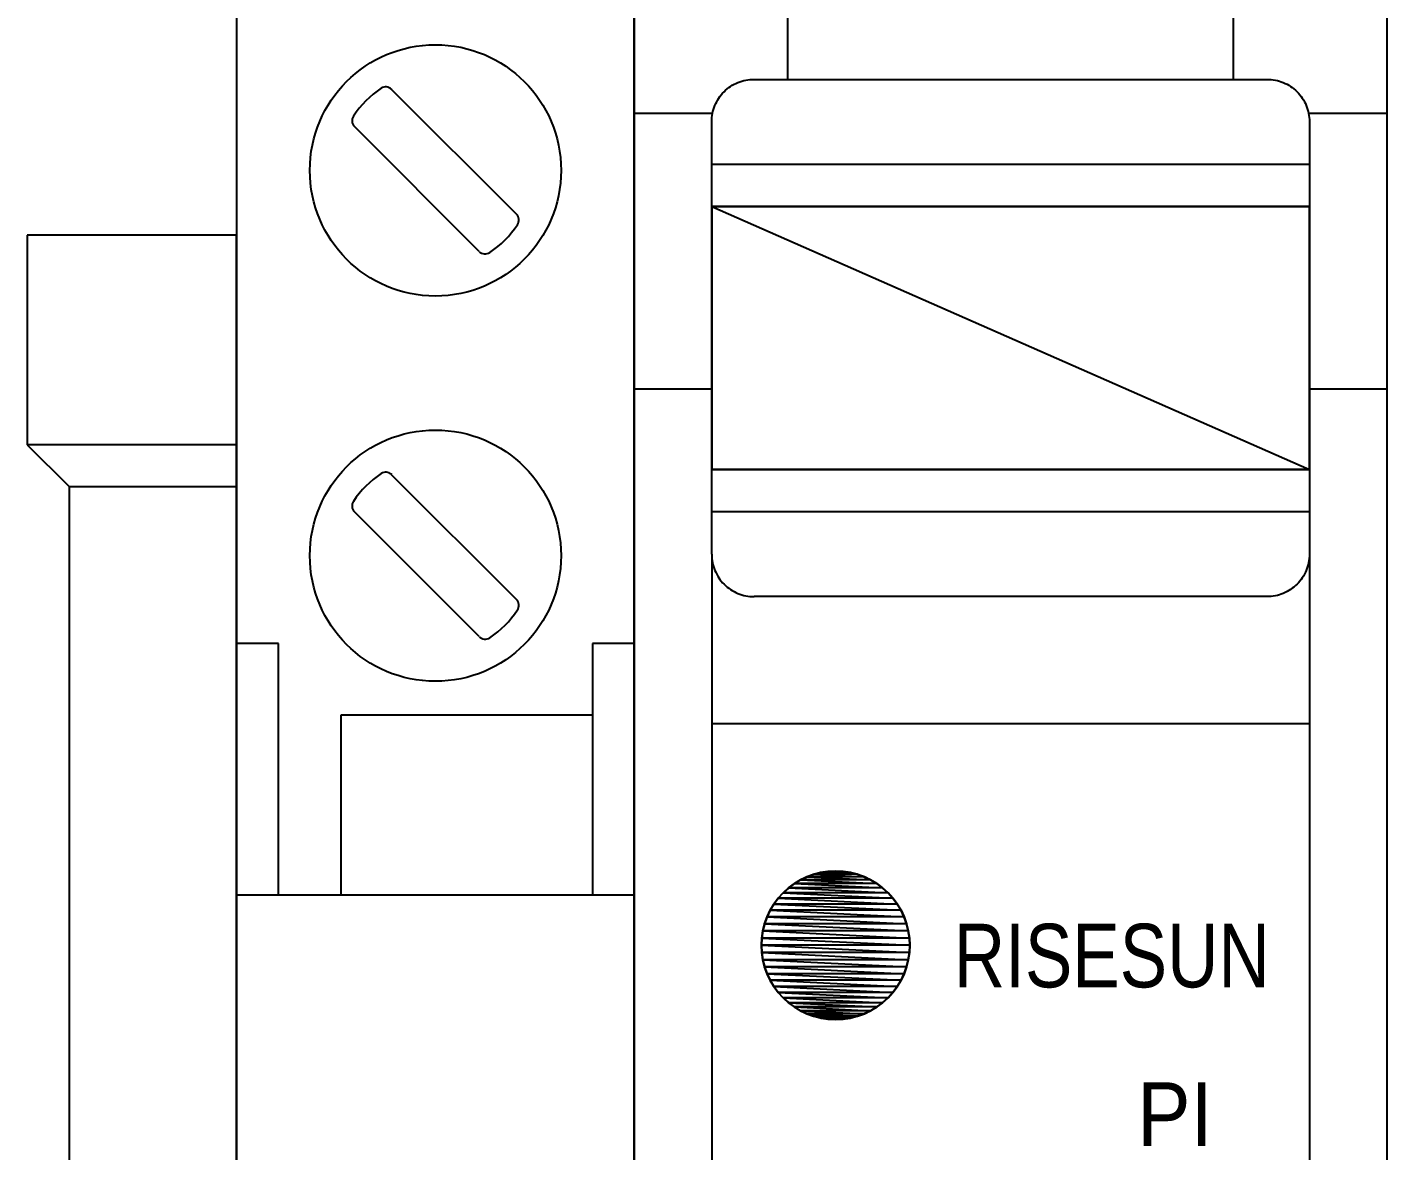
# Model space of a CAD drawing. Header units: millimetres. Extents: x 28713 to 59118, y -54378 to -19615.
# Drawn here: x 38093.16 to 38125.63, y -25272.27 to -25245.44 of the extents above; entities that cross this region are included whole.
import ezdxf

# ---------------------------------------------------------------- set-up
doc = ezdxf.new("R2010")
doc.units = ezdxf.units.MM
doc.header["$LTSCALE"] = 3
doc.linetypes.add('NEW_LINE159', pattern=[0.7, 0.5, -0.2])
doc.layers.add('1', color=3, linetype='Continuous')
doc.layers.add('DUT', color=7, linetype='Continuous')
doc.styles.add('Arial', font='arial.ttf')

msp = doc.modelspace()

# ---------------------------------------------------------------- linework, layer by layer
for p, q in [((38107.663, -25309.862), (38107.663, -25230.381)), ((38125.635, -25230.381), (38125.635, -25309.862)), ((38111.333, -25246.682), (38111.333, -25243.442)), ((38121.964, -25243.442), (38121.964, -25246.682)), ((38109.772, -25247.015), (38109.807, -25246.978)), ((38109.807, -25246.978), (38109.843, -25246.944)), ((38109.807, -25246.978), (38109.807, -25246.978)), ((38109.843, -25246.944), (38109.881, -25246.911)), ((38109.881, -25246.911), (38109.92, -25246.88)), ((38109.92, -25246.88), (38109.961, -25246.852)), ((38109.961, -25246.852), (38110.003, -25246.825)), ((38110.003, -25246.825), (38110.046, -25246.801)), ((38110.046, -25246.801), (38110.09, -25246.779)), ((38110.09, -25246.779), (38110.135, -25246.759)), ((38110.135, -25246.759), (38110.181, -25246.741)), ((38110.181, -25246.741), (38110.228, -25246.726)), ((38110.228, -25246.726), (38110.276, -25246.712)), ((38110.276, -25246.712), (38110.324, -25246.701)), ((38110.324, -25246.701), (38110.373, -25246.693)), ((38110.373, -25246.693), (38110.423, -25246.687)), ((38110.423, -25246.687), (38110.473, -25246.683)), ((38110.473, -25246.683), (38110.523, -25246.682)), ((38110.523, -25246.682), (38111.333, -25246.682)), ((38111.333, -25246.682), (38121.964, -25246.682)), ((38121.964, -25246.682), (38122.774, -25246.682)), ((38122.774, -25246.682), (38122.774, -25246.682)), ((38122.774, -25246.682), (38122.824, -25246.683)), ((38122.824, -25246.683), (38122.874, -25246.687)), ((38122.874, -25246.687), (38122.924, -25246.693)), ((38122.924, -25246.693), (38122.973, -25246.701)), ((38122.973, -25246.701), (38123.021, -25246.712)), ((38123.021, -25246.712), (38123.068, -25246.726)), ((38123.068, -25246.726), (38123.115, -25246.741)), ((38123.115, -25246.741), (38123.162, -25246.759)), ((38123.162, -25246.759), (38123.207, -25246.779)), ((38123.207, -25246.779), (38123.251, -25246.801)), ((38123.251, -25246.801), (38123.294, -25246.825)), ((38123.294, -25246.825), (38123.336, -25246.852)), ((38123.336, -25246.852), (38123.376, -25246.88)), ((38123.376, -25246.88), (38123.416, -25246.911)), ((38123.416, -25246.911), (38123.454, -25246.944)), ((38123.454, -25246.944), (38123.49, -25246.978)), ((38123.49, -25246.978), (38123.49, -25246.978)), ((38123.49, -25246.978), (38123.525, -25247.015)), ((38109.57, -25247.353), (38109.587, -25247.307)), ((38109.587, -25247.307), (38109.607, -25247.262)), ((38109.607, -25247.262), (38109.63, -25247.217)), ((38109.63, -25247.217), (38109.654, -25247.174)), ((38109.654, -25247.174), (38109.68, -25247.133)), ((38109.68, -25247.133), (38109.709, -25247.092)), ((38109.709, -25247.092), (38109.74, -25247.053)), ((38109.74, -25247.053), (38109.772, -25247.015)), ((38123.525, -25247.015), (38123.557, -25247.053)), ((38123.557, -25247.053), (38123.588, -25247.092)), ((38123.588, -25247.092), (38123.616, -25247.133)), ((38123.616, -25247.133), (38123.643, -25247.174)), ((38123.643, -25247.174), (38123.667, -25247.217)), ((38123.667, -25247.217), (38123.689, -25247.262)), ((38123.689, -25247.262), (38123.71, -25247.307)), ((38123.71, -25247.307), (38123.727, -25247.353)), ((38107.663, -25247.492), (38109.531, -25247.492)), ((38109.512, -25247.644), (38109.515, -25247.594)), ((38109.515, -25247.594), (38109.521, -25247.545)), ((38109.521, -25247.545), (38109.53, -25247.496)), ((38109.53, -25247.496), (38109.541, -25247.447)), ((38109.541, -25247.447), (38109.554, -25247.4)), ((38109.554, -25247.4), (38109.57, -25247.353)), ((38123.727, -25247.353), (38123.743, -25247.4)), ((38123.743, -25247.4), (38123.756, -25247.447)), ((38123.756, -25247.447), (38123.767, -25247.496)), ((38123.766, -25247.492), (38125.635, -25247.492)), ((38123.767, -25247.496), (38123.775, -25247.545)), ((38123.775, -25247.545), (38123.782, -25247.594)), ((38123.782, -25247.594), (38123.785, -25247.644)), ((38109.51, -25247.694), (38109.512, -25247.644)), ((38109.51, -25249.719), (38109.51, -25247.694)), ((38109.51, -25247.694), (38109.51, -25247.694)), ((38123.785, -25247.644), (38123.787, -25247.694)), ((38123.787, -25247.694), (38123.787, -25249.719)), ((38109.51, -25248.707), (38123.787, -25248.707)), ((38109.51, -25249.719), (38123.787, -25249.719)), ((38109.51, -25255.997), (38109.51, -25249.719)), ((38123.787, -25249.719), (38123.787, -25255.997)), ((38107.663, -25254.073), (38109.531, -25254.073)), ((38123.766, -25254.073), (38125.635, -25254.073)), ((38109.51, -25258.022), (38109.51, -25255.997)), ((38123.787, -25255.997), (38109.51, -25255.997)), ((38123.787, -25255.997), (38123.787, -25258.022)), ((38123.787, -25257.009), (38109.51, -25257.009)), ((38109.51, -25258.022), (38109.51, -25258.022)), ((38109.51, -25258.022), (38109.512, -25258.072)), ((38109.51, -25258.022), (38109.51, -25289.41)), ((38123.787, -25258.022), (38123.785, -25258.072)), ((38123.787, -25258.022), (38123.787, -25258.022)), ((38123.787, -25258.022), (38123.787, -25289.41)), ((38109.512, -25258.072), (38109.515, -25258.122)), ((38109.515, -25258.122), (38109.521, -25258.171)), ((38109.521, -25258.171), (38109.53, -25258.22)), ((38109.53, -25258.22), (38109.541, -25258.268)), ((38109.541, -25258.268), (38109.554, -25258.316)), ((38109.554, -25258.316), (38109.57, -25258.363)), ((38123.743, -25258.316), (38123.727, -25258.363)), ((38123.756, -25258.268), (38123.743, -25258.316)), ((38123.767, -25258.22), (38123.756, -25258.268)), ((38123.775, -25258.171), (38123.767, -25258.22)), ((38123.782, -25258.122), (38123.775, -25258.171)), ((38123.785, -25258.072), (38123.782, -25258.122)), ((38109.57, -25258.363), (38109.587, -25258.409)), ((38109.587, -25258.409), (38109.607, -25258.454)), ((38109.607, -25258.454), (38109.63, -25258.499)), ((38109.63, -25258.499), (38109.654, -25258.542)), ((38109.654, -25258.542), (38109.68, -25258.584)), ((38109.68, -25258.584), (38109.709, -25258.624)), ((38109.709, -25258.624), (38109.74, -25258.664)), ((38109.74, -25258.664), (38109.772, -25258.701)), ((38123.557, -25258.664), (38123.525, -25258.701)), ((38123.588, -25258.624), (38123.557, -25258.664)), ((38123.616, -25258.584), (38123.588, -25258.624)), ((38123.643, -25258.542), (38123.616, -25258.584)), ((38123.667, -25258.499), (38123.643, -25258.542)), ((38123.689, -25258.454), (38123.667, -25258.499)), ((38123.71, -25258.409), (38123.689, -25258.454)), ((38123.727, -25258.363), (38123.71, -25258.409)), ((38109.772, -25258.701), (38109.807, -25258.738)), ((38109.807, -25258.738), (38109.807, -25258.738)), ((38109.807, -25258.738), (38109.843, -25258.772)), ((38109.843, -25258.772), (38109.881, -25258.805)), ((38109.881, -25258.805), (38109.92, -25258.836)), ((38109.92, -25258.836), (38109.961, -25258.864)), ((38109.961, -25258.864), (38110.003, -25258.891)), ((38110.003, -25258.891), (38110.046, -25258.915)), ((38110.046, -25258.915), (38110.09, -25258.937)), ((38110.09, -25258.937), (38110.135, -25258.957)), ((38110.135, -25258.957), (38110.181, -25258.975)), ((38110.181, -25258.975), (38110.228, -25258.991)), ((38110.228, -25258.991), (38110.276, -25259.004)), ((38110.276, -25259.004), (38110.324, -25259.015)), ((38123.021, -25259.004), (38122.973, -25259.015)), ((38123.068, -25258.991), (38123.021, -25259.004)), ((38123.115, -25258.975), (38123.068, -25258.991)), ((38123.162, -25258.957), (38123.115, -25258.975)), ((38123.207, -25258.937), (38123.162, -25258.957)), ((38123.251, -25258.915), (38123.207, -25258.937)), ((38123.294, -25258.891), (38123.251, -25258.915)), ((38123.336, -25258.864), (38123.294, -25258.891)), ((38123.376, -25258.836), (38123.336, -25258.864)), ((38123.416, -25258.805), (38123.376, -25258.836)), ((38123.454, -25258.772), (38123.416, -25258.805)), ((38123.49, -25258.738), (38123.454, -25258.772)), ((38123.525, -25258.701), (38123.49, -25258.738)), ((38123.49, -25258.738), (38123.49, -25258.738)), ((38110.324, -25259.015), (38110.373, -25259.023)), ((38110.373, -25259.023), (38110.423, -25259.029)), ((38110.423, -25259.029), (38110.473, -25259.033)), ((38110.473, -25259.033), (38110.523, -25259.034)), ((38122.774, -25259.034), (38110.523, -25259.034)), ((38122.824, -25259.033), (38122.774, -25259.034)), ((38122.874, -25259.029), (38122.824, -25259.033)), ((38122.924, -25259.023), (38122.874, -25259.029)), ((38122.973, -25259.015), (38122.924, -25259.023)), ((38123.787, -25262.072), (38109.51, -25262.072))]:
    msp.add_line(p, q)
at = {"color": 144}
for p, q in [((38109.51, -25249.719), (38123.787, -25249.719)), ((38109.51, -25249.719), (38109.51, -25249.719)), ((38109.51, -25249.719), (38123.787, -25255.997)), ((38109.51, -25255.997), (38109.51, -25249.719)), ((38109.51, -25249.719), (38123.787, -25255.997)), ((38123.787, -25249.719), (38109.51, -25249.719)), ((38109.51, -25249.719), (38123.787, -25249.719)), ((38109.51, -25249.719), (38109.51, -25255.997)), ((38123.787, -25255.997), (38123.787, -25249.719)), ((38123.787, -25249.719), (38123.787, -25255.997)), ((38123.787, -25255.997), (38109.51, -25255.997)), ((38109.51, -25255.997), (38123.787, -25255.997)), ((38109.51, -25255.997), (38109.51, -25255.997)), ((38109.51, -25255.997), (38123.787, -25255.997))]:
    msp.add_line(p, q, dxfattribs=at)
at = {"color": 251, "linetype": 'NEW_LINE159'}
for p, q in [((38111.624, -25265.802), (38111.478, -25265.891)), ((38111.779, -25265.727), (38111.624, -25265.802)), ((38111.942, -25265.668), (38111.779, -25265.727)), ((38112.112, -25265.624), (38111.942, -25265.668)), ((38112.288, -25265.597), (38112.112, -25265.624)), ((38112.469, -25265.588), (38112.288, -25265.597)), ((38112.65, -25265.597), (38112.469, -25265.588)), ((38112.469, -25265.588), (38112.469, -25265.588)), ((38112.826, -25265.624), (38112.65, -25265.597)), ((38112.996, -25265.668), (38112.826, -25265.624)), ((38113.159, -25265.727), (38112.996, -25265.668)), ((38113.314, -25265.802), (38113.159, -25265.727)), ((38113.46, -25265.891), (38113.314, -25265.802)), ((38111.216, -25266.107), (38111.102, -25266.233)), ((38111.342, -25265.993), (38111.216, -25266.107)), ((38111.478, -25265.891), (38111.342, -25265.993)), ((38113.596, -25265.993), (38113.46, -25265.891)), ((38113.722, -25266.107), (38113.596, -25265.993)), ((38113.836, -25266.233), (38113.722, -25266.107)), ((38111, -25266.369), (38110.911, -25266.515)), ((38111.102, -25266.233), (38111, -25266.369)), ((38113.938, -25266.369), (38113.836, -25266.233)), ((38114.027, -25266.515), (38113.938, -25266.369)), ((38110.837, -25266.67), (38110.777, -25266.833)), ((38110.911, -25266.515), (38110.837, -25266.67)), ((38114.102, -25266.67), (38114.027, -25266.515)), ((38114.161, -25266.833), (38114.102, -25266.67)), ((38110.733, -25267.003), (38110.706, -25267.179)), ((38110.777, -25266.833), (38110.733, -25267.003)), ((38114.205, -25267.003), (38114.161, -25266.833)), ((38114.232, -25267.179), (38114.205, -25267.003)), ((38110.706, -25267.179), (38110.697, -25267.36)), ((38110.697, -25267.36), (38110.697, -25267.36)), ((38110.697, -25267.36), (38110.706, -25267.541)), ((38114.241, -25267.36), (38114.232, -25267.179)), ((38114.232, -25267.541), (38114.241, -25267.36)), ((38114.241, -25267.36), (38114.241, -25267.36)), ((38110.706, -25267.541), (38110.733, -25267.717)), ((38110.733, -25267.717), (38110.777, -25267.887)), ((38114.161, -25267.887), (38114.205, -25267.717)), ((38114.205, -25267.717), (38114.232, -25267.541)), ((38110.777, -25267.887), (38110.836, -25268.05)), ((38110.836, -25268.05), (38110.911, -25268.205)), ((38114.027, -25268.205), (38114.102, -25268.05)), ((38114.102, -25268.05), (38114.161, -25267.887)), ((38110.911, -25268.205), (38111, -25268.351)), ((38111, -25268.351), (38111.102, -25268.487)), ((38113.836, -25268.487), (38113.938, -25268.351)), ((38113.938, -25268.351), (38114.027, -25268.205)), ((38111.102, -25268.487), (38111.216, -25268.613)), ((38111.216, -25268.613), (38111.342, -25268.727)), ((38111.342, -25268.727), (38111.478, -25268.829)), ((38113.46, -25268.829), (38113.596, -25268.727)), ((38113.596, -25268.727), (38113.722, -25268.613)), ((38113.722, -25268.613), (38113.836, -25268.487)), ((38111.478, -25268.829), (38111.624, -25268.918)), ((38111.624, -25268.918), (38111.779, -25268.993)), ((38111.779, -25268.993), (38111.942, -25269.052)), ((38111.942, -25269.052), (38112.112, -25269.096)), ((38112.826, -25269.096), (38112.996, -25269.052)), ((38112.996, -25269.052), (38113.159, -25268.993)), ((38113.159, -25268.993), (38113.314, -25268.918)), ((38113.314, -25268.918), (38113.46, -25268.829)), ((38112.112, -25269.096), (38112.288, -25269.123)), ((38112.288, -25269.123), (38112.469, -25269.132)), ((38112.469, -25269.132), (38112.65, -25269.123)), ((38112.469, -25269.132), (38112.469, -25269.132)), ((38112.65, -25269.123), (38112.826, -25269.096))]:
    msp.add_line(p, q, dxfattribs=at)
at = {"color": 251}
for p, q in [((38111.485, -25265.887), (38111.634, -25265.798)), ((38111.634, -25265.798), (38111.485, -25265.887)), ((38111.634, -25265.798), (38111.791, -25265.723)), ((38111.791, -25265.723), (38111.634, -25265.798)), ((38113.305, -25265.798), (38111.634, -25265.798)), ((38111.634, -25265.798), (38113.454, -25265.887)), ((38111.634, -25265.798), (38113.454, -25265.887)), ((38113.305, -25265.798), (38111.634, -25265.798)), ((38111.791, -25265.723), (38111.955, -25265.665)), ((38111.955, -25265.665), (38111.791, -25265.723)), ((38113.147, -25265.723), (38111.791, -25265.723)), ((38111.791, -25265.723), (38113.305, -25265.798)), ((38111.791, -25265.723), (38113.305, -25265.798)), ((38113.147, -25265.723), (38111.791, -25265.723)), ((38111.955, -25265.665), (38112.124, -25265.622)), ((38112.124, -25265.622), (38111.955, -25265.665)), ((38112.984, -25265.665), (38111.955, -25265.665)), ((38111.955, -25265.665), (38113.147, -25265.723)), ((38111.955, -25265.665), (38113.147, -25265.723)), ((38112.984, -25265.665), (38111.955, -25265.665)), ((38112.124, -25265.622), (38112.296, -25265.597)), ((38112.296, -25265.597), (38112.124, -25265.622)), ((38112.815, -25265.622), (38112.124, -25265.622)), ((38112.124, -25265.622), (38112.984, -25265.665)), ((38112.124, -25265.622), (38112.984, -25265.665)), ((38112.815, -25265.622), (38112.124, -25265.622)), ((38112.296, -25265.597), (38112.469, -25265.588)), ((38112.469, -25265.588), (38112.296, -25265.597)), ((38112.643, -25265.597), (38112.296, -25265.597)), ((38112.296, -25265.597), (38112.815, -25265.622)), ((38112.296, -25265.597), (38112.815, -25265.622)), ((38112.643, -25265.597), (38112.296, -25265.597)), ((38112.469, -25265.588), (38112.643, -25265.597)), ((38112.643, -25265.597), (38112.469, -25265.588)), ((38112.815, -25265.622), (38112.643, -25265.597)), ((38112.643, -25265.597), (38112.815, -25265.622)), ((38112.984, -25265.665), (38112.815, -25265.622)), ((38112.815, -25265.622), (38112.984, -25265.665)), ((38113.147, -25265.723), (38112.984, -25265.665)), ((38112.984, -25265.665), (38113.147, -25265.723)), ((38113.305, -25265.798), (38113.147, -25265.723)), ((38113.147, -25265.723), (38113.305, -25265.798)), ((38113.454, -25265.887), (38113.305, -25265.798)), ((38113.305, -25265.798), (38113.454, -25265.887)), ((38111.1, -25266.236), (38111.216, -25266.107)), ((38111.216, -25266.107), (38111.1, -25266.236)), ((38111.216, -25266.107), (38111.345, -25265.991)), ((38111.345, -25265.991), (38111.216, -25266.107)), ((38113.722, -25266.107), (38111.216, -25266.107)), ((38111.216, -25266.107), (38113.839, -25266.236)), ((38111.216, -25266.107), (38113.839, -25266.236)), ((38113.722, -25266.107), (38111.216, -25266.107)), ((38111.345, -25265.991), (38111.485, -25265.887)), ((38111.485, -25265.887), (38111.345, -25265.991)), ((38113.593, -25265.991), (38111.345, -25265.991)), ((38111.345, -25265.991), (38113.722, -25266.107)), ((38111.345, -25265.991), (38113.722, -25266.107)), ((38113.593, -25265.991), (38111.345, -25265.991)), ((38113.454, -25265.887), (38111.485, -25265.887)), ((38111.485, -25265.887), (38113.593, -25265.991)), ((38111.485, -25265.887), (38113.593, -25265.991)), ((38113.454, -25265.887), (38111.485, -25265.887)), ((38113.593, -25265.991), (38113.454, -25265.887)), ((38113.454, -25265.887), (38113.593, -25265.991)), ((38113.722, -25266.107), (38113.593, -25265.991)), ((38113.593, -25265.991), (38113.722, -25266.107)), ((38113.839, -25266.236), (38113.722, -25266.107)), ((38113.722, -25266.107), (38113.839, -25266.236)), ((38110.907, -25266.525), (38110.996, -25266.376)), ((38110.996, -25266.376), (38110.907, -25266.525)), ((38110.996, -25266.376), (38111.1, -25266.236)), ((38111.1, -25266.236), (38110.996, -25266.376)), ((38113.943, -25266.376), (38110.996, -25266.376)), ((38110.996, -25266.376), (38114.032, -25266.525)), ((38110.996, -25266.376), (38114.032, -25266.525)), ((38113.943, -25266.376), (38110.996, -25266.376)), ((38113.839, -25266.236), (38111.1, -25266.236)), ((38111.1, -25266.236), (38113.943, -25266.376)), ((38111.1, -25266.236), (38113.943, -25266.376)), ((38113.839, -25266.236), (38111.1, -25266.236)), ((38113.943, -25266.376), (38113.839, -25266.236)), ((38113.839, -25266.236), (38113.943, -25266.376)), ((38114.032, -25266.525), (38113.943, -25266.376)), ((38113.943, -25266.376), (38114.032, -25266.525)), ((38110.774, -25266.846), (38110.832, -25266.682)), ((38110.832, -25266.682), (38110.774, -25266.846)), ((38110.832, -25266.682), (38110.907, -25266.525)), ((38110.907, -25266.525), (38110.832, -25266.682)), ((38114.106, -25266.682), (38110.832, -25266.682)), ((38110.832, -25266.682), (38114.165, -25266.846)), ((38110.832, -25266.682), (38114.165, -25266.846)), ((38114.106, -25266.682), (38110.832, -25266.682)), ((38114.032, -25266.525), (38110.907, -25266.525)), ((38110.907, -25266.525), (38114.106, -25266.682)), ((38110.907, -25266.525), (38114.106, -25266.682)), ((38114.032, -25266.525), (38110.907, -25266.525)), ((38114.106, -25266.682), (38114.032, -25266.525)), ((38114.032, -25266.525), (38114.106, -25266.682)), ((38114.165, -25266.846), (38114.106, -25266.682)), ((38114.106, -25266.682), (38114.165, -25266.846)), ((38110.706, -25267.187), (38110.731, -25267.015)), ((38110.731, -25267.015), (38110.706, -25267.187)), ((38110.731, -25267.015), (38110.774, -25266.846)), ((38110.774, -25266.846), (38110.731, -25267.015)), ((38114.207, -25267.015), (38110.731, -25267.015)), ((38110.731, -25267.015), (38114.233, -25267.187)), ((38110.731, -25267.015), (38114.233, -25267.187)), ((38114.207, -25267.015), (38110.731, -25267.015)), ((38114.165, -25266.846), (38110.774, -25266.846)), ((38110.774, -25266.846), (38114.207, -25267.015)), ((38110.774, -25266.846), (38114.207, -25267.015)), ((38114.165, -25266.846), (38110.774, -25266.846)), ((38114.207, -25267.015), (38114.165, -25266.846)), ((38114.165, -25266.846), (38114.207, -25267.015)), ((38114.233, -25267.187), (38114.207, -25267.015)), ((38114.207, -25267.015), (38114.233, -25267.187)), ((38110.697, -25267.36), (38110.706, -25267.187)), ((38110.706, -25267.187), (38110.697, -25267.36)), ((38114.241, -25267.36), (38110.697, -25267.36)), ((38110.697, -25267.36), (38114.233, -25267.534)), ((38110.706, -25267.534), (38110.697, -25267.36)), ((38110.697, -25267.36), (38114.233, -25267.534)), ((38114.241, -25267.36), (38110.697, -25267.36)), ((38110.697, -25267.36), (38110.706, -25267.534)), ((38114.233, -25267.187), (38110.706, -25267.187)), ((38110.706, -25267.187), (38114.241, -25267.36)), ((38110.706, -25267.187), (38114.241, -25267.36)), ((38114.233, -25267.187), (38110.706, -25267.187)), ((38114.241, -25267.36), (38114.233, -25267.187)), ((38114.233, -25267.187), (38114.241, -25267.36)), ((38114.233, -25267.534), (38114.241, -25267.36)), ((38114.241, -25267.36), (38114.233, -25267.534)), ((38114.233, -25267.534), (38110.706, -25267.534)), ((38110.706, -25267.534), (38114.207, -25267.706)), ((38110.731, -25267.706), (38110.706, -25267.534)), ((38110.706, -25267.534), (38114.207, -25267.706)), ((38114.233, -25267.534), (38110.706, -25267.534)), ((38110.706, -25267.534), (38110.731, -25267.706)), ((38114.207, -25267.706), (38110.731, -25267.706)), ((38110.731, -25267.706), (38114.165, -25267.875)), ((38110.774, -25267.875), (38110.731, -25267.706)), ((38110.731, -25267.706), (38114.165, -25267.875)), ((38114.207, -25267.706), (38110.731, -25267.706)), ((38110.731, -25267.706), (38110.774, -25267.875)), ((38114.165, -25267.875), (38114.207, -25267.706)), ((38114.207, -25267.706), (38114.165, -25267.875)), ((38114.207, -25267.706), (38114.233, -25267.534)), ((38114.233, -25267.534), (38114.207, -25267.706)), ((38114.165, -25267.875), (38110.774, -25267.875)), ((38110.774, -25267.875), (38114.106, -25268.038)), ((38110.832, -25268.038), (38110.774, -25267.875)), ((38110.774, -25267.875), (38114.106, -25268.038)), ((38114.165, -25267.875), (38110.774, -25267.875)), ((38110.774, -25267.875), (38110.832, -25268.038)), ((38114.106, -25268.038), (38110.832, -25268.038)), ((38110.832, -25268.038), (38114.032, -25268.195)), ((38110.907, -25268.195), (38110.832, -25268.038)), ((38110.832, -25268.038), (38114.032, -25268.195)), ((38114.106, -25268.038), (38110.832, -25268.038)), ((38110.832, -25268.038), (38110.907, -25268.195)), ((38114.032, -25268.195), (38114.106, -25268.038)), ((38114.106, -25268.038), (38114.032, -25268.195)), ((38114.106, -25268.038), (38114.165, -25267.875)), ((38114.165, -25267.875), (38114.106, -25268.038)), ((38114.032, -25268.195), (38110.907, -25268.195)), ((38110.907, -25268.195), (38113.943, -25268.345)), ((38110.996, -25268.345), (38110.907, -25268.195)), ((38110.907, -25268.195), (38113.943, -25268.345)), ((38114.032, -25268.195), (38110.907, -25268.195)), ((38110.907, -25268.195), (38110.996, -25268.345)), ((38113.943, -25268.345), (38110.996, -25268.345)), ((38110.996, -25268.345), (38113.839, -25268.484)), ((38111.1, -25268.484), (38110.996, -25268.345)), ((38110.996, -25268.345), (38113.839, -25268.484)), ((38113.943, -25268.345), (38110.996, -25268.345)), ((38110.996, -25268.345), (38111.1, -25268.484)), ((38113.839, -25268.484), (38113.943, -25268.345)), ((38113.943, -25268.345), (38113.839, -25268.484)), ((38113.943, -25268.345), (38114.032, -25268.195)), ((38114.032, -25268.195), (38113.943, -25268.345)), ((38113.839, -25268.484), (38111.1, -25268.484)), ((38111.1, -25268.484), (38113.722, -25268.613)), ((38111.216, -25268.613), (38111.1, -25268.484)), ((38111.1, -25268.484), (38113.722, -25268.613)), ((38113.839, -25268.484), (38111.1, -25268.484)), ((38111.1, -25268.484), (38111.216, -25268.613)), ((38113.722, -25268.613), (38111.216, -25268.613)), ((38111.216, -25268.613), (38113.593, -25268.73)), ((38111.345, -25268.73), (38111.216, -25268.613)), ((38111.216, -25268.613), (38113.593, -25268.73)), ((38113.722, -25268.613), (38111.216, -25268.613)), ((38111.216, -25268.613), (38111.345, -25268.73)), ((38113.593, -25268.73), (38111.345, -25268.73)), ((38111.345, -25268.73), (38113.454, -25268.833)), ((38111.485, -25268.833), (38111.345, -25268.73)), ((38111.345, -25268.73), (38113.454, -25268.833)), ((38113.593, -25268.73), (38111.345, -25268.73)), ((38111.345, -25268.73), (38111.485, -25268.833)), ((38113.454, -25268.833), (38113.593, -25268.73)), ((38113.593, -25268.73), (38113.454, -25268.833)), ((38113.593, -25268.73), (38113.722, -25268.613)), ((38113.722, -25268.613), (38113.593, -25268.73)), ((38113.722, -25268.613), (38113.839, -25268.484)), ((38113.839, -25268.484), (38113.722, -25268.613)), ((38113.454, -25268.833), (38111.485, -25268.833)), ((38111.485, -25268.833), (38113.305, -25268.923)), ((38111.634, -25268.923), (38111.485, -25268.833)), ((38111.485, -25268.833), (38113.305, -25268.923)), ((38113.454, -25268.833), (38111.485, -25268.833)), ((38111.485, -25268.833), (38111.634, -25268.923)), ((38113.305, -25268.923), (38111.634, -25268.923)), ((38111.634, -25268.923), (38113.147, -25268.997)), ((38111.791, -25268.997), (38111.634, -25268.923)), ((38111.634, -25268.923), (38113.147, -25268.997)), ((38113.305, -25268.923), (38111.634, -25268.923)), ((38111.634, -25268.923), (38111.791, -25268.997)), ((38113.147, -25268.997), (38111.791, -25268.997)), ((38111.791, -25268.997), (38112.984, -25269.056)), ((38111.955, -25269.056), (38111.791, -25268.997)), ((38111.791, -25268.997), (38112.984, -25269.056)), ((38113.147, -25268.997), (38111.791, -25268.997)), ((38111.791, -25268.997), (38111.955, -25269.056)), ((38112.984, -25269.056), (38111.955, -25269.056)), ((38111.955, -25269.056), (38112.815, -25269.098)), ((38112.124, -25269.098), (38111.955, -25269.056)), ((38111.955, -25269.056), (38112.815, -25269.098)), ((38112.984, -25269.056), (38111.955, -25269.056)), ((38111.955, -25269.056), (38112.124, -25269.098)), ((38112.815, -25269.098), (38112.984, -25269.056)), ((38112.984, -25269.056), (38112.815, -25269.098)), ((38112.984, -25269.056), (38113.147, -25268.997)), ((38113.147, -25268.997), (38112.984, -25269.056)), ((38113.147, -25268.997), (38113.305, -25268.923)), ((38113.305, -25268.923), (38113.147, -25268.997)), ((38113.305, -25268.923), (38113.454, -25268.833)), ((38113.454, -25268.833), (38113.305, -25268.923)), ((38112.815, -25269.098), (38112.124, -25269.098)), ((38112.124, -25269.098), (38112.643, -25269.124)), ((38112.296, -25269.124), (38112.124, -25269.098)), ((38112.124, -25269.098), (38112.643, -25269.124)), ((38112.815, -25269.098), (38112.124, -25269.098)), ((38112.124, -25269.098), (38112.296, -25269.124)), ((38112.643, -25269.124), (38112.296, -25269.124)), ((38112.296, -25269.124), (38112.469, -25269.132)), ((38112.643, -25269.124), (38112.296, -25269.124)), ((38112.469, -25269.132), (38112.296, -25269.124)), ((38112.469, -25269.132), (38112.643, -25269.124)), ((38112.643, -25269.124), (38112.469, -25269.132)), ((38112.643, -25269.124), (38112.815, -25269.098)), ((38112.815, -25269.098), (38112.643, -25269.124))]:
    msp.add_line(p, q, dxfattribs=at)
at = {"layer": '1', "color": 7}
for p, q in [((38098.163, -25242.656), (38098.163, -25293.156)), ((38107.663, -25242.656), (38107.663, -25293.156)), ((38104.847, -25249.901), (38101.867, -25246.922)), ((38103.958, -25250.79), (38100.978, -25247.811)), ((38098.163, -25250.406), (38093.163, -25250.406)), ((38093.163, -25250.406), (38093.163, -25255.406)), ((38098.163, -25285.406), (38098.163, -25250.406)), ((38098.163, -25255.406), (38093.163, -25255.406)), ((38093.163, -25255.406), (38094.163, -25256.406)), ((38094.163, -25256.406), (38094.163, -25279.406)), ((38094.163, -25256.406), (38098.163, -25256.406)), ((38104.847, -25259.101), (38101.867, -25256.122)), ((38103.958, -25259.99), (38100.978, -25257.011)), ((38099.163, -25260.156), (38098.163, -25260.156)), ((38099.163, -25266.156), (38099.163, -25260.156)), ((38107.663, -25260.156), (38106.663, -25260.156)), ((38106.663, -25260.156), (38106.663, -25266.156)), ((38100.663, -25266.156), (38100.663, -25261.856)), ((38100.663, -25261.856), (38106.663, -25261.856)), ((38098.163, -25266.156), (38107.663, -25266.156))]:
    msp.add_line(p, q, dxfattribs=at)
for centre in [(38102.913, -25248.856), (38102.913, -25258.056)]:
    msp.add_circle(centre, 3, dxfattribs=at)
for centre, radius, start, end in [((38102.913, -25248.856), 2.35, 123.5008, 146.4992), ((38101.726, -25247.063), 0.2, 45, 123.5008), ((38101.12, -25247.669), 0.2, 146.4992, 225), ((38104.705, -25250.043), 0.2, 326.4992, 45), ((38102.913, -25248.856), 2.35, 303.5008, 326.4992), ((38104.099, -25250.649), 0.2, 225, 303.5008), ((38101.726, -25256.263), 0.2, 45, 123.5008), ((38102.913, -25258.056), 2.35, 123.5008, 146.4992), ((38101.12, -25256.869), 0.2, 146.4992, 225), ((38104.705, -25259.243), 0.2, 326.4992, 45), ((38102.913, -25258.056), 2.35, 303.5008, 326.4992), ((38104.099, -25259.849), 0.2, 225, 303.5008)]:
    msp.add_arc(centre, radius, start, end, dxfattribs=at)

# ---------------------------------------------------------------- texts
at = {"layer": 'DUT', "color": 251, "style": 'Arial', "oblique": 0}
for s, width, p in [('RISESUN', 0.8, (38115.295, -25268.365)), ('PI', 0.9, (38119.673, -25272.152))]:
    msp.add_text(s, height=1.5186, dxfattribs=dict(at, width=width)).set_placement(p)

doc.saveas('drawing.dxf')
